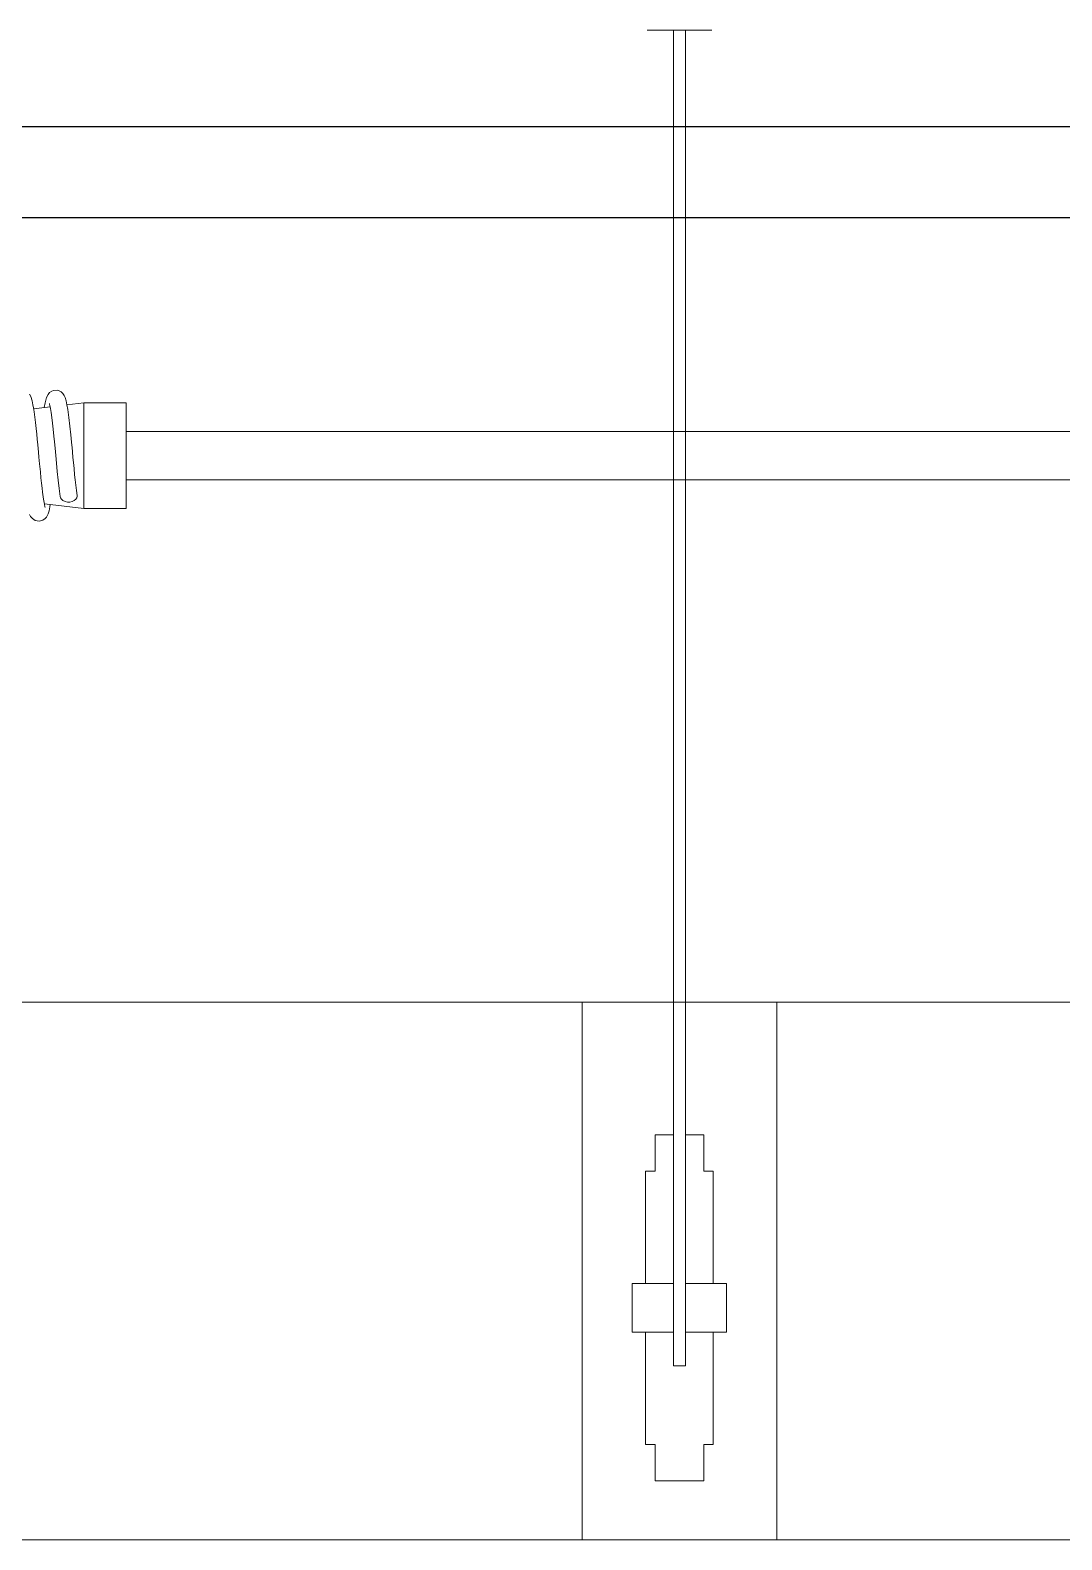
# Model space of a CAD drawing. Extents: x 20 to 307, y 49 to 248.
# Drawn here: x 179.48 to 200.7, y 193.01 to 224.08 of the extents above; entities that cross this region are included whole.
import ezdxf

# ---------------------------------------------------------------- set-up
doc = ezdxf.new("R2010")
doc.units = 0
doc.header["$LTSCALE"] = 0.5
doc.header["$MEASUREMENT"] = 0
doc.layers.get('0').update_dxf_attribs({"linetype": 'CONTINUOUS'})
doc.layers.add('DIM', color=1, linetype='CONTINUOUS')
doc.layers.add('PEN1', color=4, linetype='CONTINUOUS')

msp = doc.modelspace()

# ---------------------------------------------------------------- linework, layer by layer
for p, q in [((107.76409, 222.095306), (272.437571, 222.095306)), ((250.038586, 220.210446), (107.76409, 220.210446))]:
    msp.add_line(p, q)
at = {"layer": 'DIM', "linetype": 'Continuous', "lineweight": 15}
for p, q in [((192.436939, 224.075032), (192.168455, 224.075032)), ((193.225241, 224.075032), (192.436939, 224.075032)), ((192.706089, 196.588869), (192.706089, 224.075032)), ((192.956091, 196.588869), (192.956091, 224.075032)), ((193.493725, 224.075032), (193.225241, 224.075032)), ((241.734954, 215.815724), (181.450629, 215.815724)), ((181.45209, 214.820724), (241.734954, 214.820724)), ((146.77359, 204.069224), (241.83109, 204.069224)), ((192.706089, 204.069224), (190.831086, 204.069224)), ((190.831086, 204.069224), (190.831086, 193.006724)), ((190.831086, 204.069224), (192.706089, 204.069224)), ((194.831093, 204.069224), (192.956091, 204.069224)), ((194.831093, 193.006724), (194.831093, 204.069224)), ((192.331087, 201.342335), (192.331087, 200.592339)), ((192.706089, 201.342335), (192.331087, 201.342335)), ((193.331093, 201.342335), (192.956091, 201.342335)), ((193.331093, 201.342335), (193.331093, 200.592339)), ((192.135086, 200.592339), (192.135086, 200.342338)), ((192.271088, 200.592339), (192.135086, 200.592339)), ((192.331087, 200.592339), (192.271088, 200.592339)), ((193.331093, 200.592339), (193.391092, 200.592339)), ((193.391092, 200.592339), (193.527094, 200.592339)), ((193.527094, 200.592339), (193.527094, 200.342338)), ((192.135086, 198.279839), (192.135086, 200.342338)), ((192.706089, 198.762195), (192.706089, 200.090346)), ((192.956091, 198.762195), (192.956091, 200.090346)), ((193.527094, 199.507798), (193.527094, 200.342338)), ((193.527094, 198.279839), (193.527094, 199.507798)), ((191.861092, 198.279839), (192.119091, 198.279839)), ((191.861092, 197.279842), (191.861092, 198.279839)), ((192.119091, 198.279839), (192.706089, 198.279839)), ((193.801087, 198.279839), (192.956091, 198.279839)), ((193.801087, 197.279842), (193.801087, 198.279839)), ((192.119091, 197.279842), (191.861092, 197.279842)), ((192.44809, 197.279842), (192.119091, 197.279842)), ((192.135086, 195.217333), (192.135086, 197.279842)), ((192.44809, 197.279842), (192.538088, 197.279842)), ((192.706089, 197.279842), (192.538088, 197.279842)), ((192.956091, 197.279842), (193.124091, 197.279842)), ((193.21409, 197.279842), (193.124091, 197.279842)), ((193.21409, 197.279842), (193.543088, 197.279842)), ((193.527094, 195.217333), (193.527094, 197.279842)), ((193.543088, 197.279842), (193.801087, 197.279842)), ((192.706089, 196.588869), (192.956091, 196.588869)), ((192.135086, 195.217333), (192.135086, 194.967341)), ((193.527094, 195.217333), (193.527094, 194.967341)), ((192.135086, 194.967341), (192.271088, 194.967341)), ((192.331087, 194.967341), (192.271088, 194.967341)), ((192.331087, 194.217336), (192.331087, 194.967341)), ((193.331093, 194.967341), (193.391092, 194.967341)), ((193.331093, 194.217336), (193.331093, 194.967341)), ((193.527094, 194.967341), (193.391092, 194.967341)), ((193.331093, 194.217336), (192.331087, 194.217336)), ((48.27359, 193.006724), (241.27359, 193.006724))]:
    msp.add_line(p, q, dxfattribs=at)
at = {"layer": 'PEN1', "linetype": 'Continuous', "lineweight": 15}
for p, q in [((179.884845, 216.325456), (179.545798, 216.284917)), ((180.57709, 216.408224), (180.231749, 216.366933)), ((181.45209, 216.408224), (180.57709, 216.408224)), ((180.57709, 216.290496), (180.57709, 216.408224)), ((180.57709, 216.290496), (180.57709, 216.08897)), ((181.45209, 215.834411), (181.45209, 216.408224)), ((180.57709, 214.547477), (180.57709, 216.08897)), ((181.45209, 215.834411), (181.45209, 214.802061)), ((181.45209, 214.228224), (181.45209, 214.802041)), ((180.57709, 214.547477), (180.57709, 214.345952)), ((179.766491, 214.325143), (180.57709, 214.228224)), ((180.57709, 214.228224), (180.57709, 214.345952)), ((180.57709, 214.228224), (181.45209, 214.228224))]:
    msp.add_line(p, q, dxfattribs=at)
at = {"layer": 'PEN1', "linetype": 'Continuous', "lineweight": 15, "flags": 128}
for points in [[(179.782334, 214.251914), (179.782954, 214.25117), (179.780067, 214.26278), (179.766906, 214.322719), (179.749575, 214.423839), (179.730204, 214.565084), (179.719491, 214.653212), (179.708197, 214.753045), (179.696491, 214.863882), (179.684105, 214.986035), (179.667996, 215.150827), (179.655075, 215.287145), (179.645106, 215.392009), (179.638195, 215.464304), (179.630558, 215.543814), (179.619717, 215.655823), (179.609323, 215.759798), (179.59694, 215.878247), (179.583257, 216.002273), (179.57053, 216.10875), (179.555405, 216.221716), (179.542695, 216.305334), (179.532188, 216.365494), (179.51447, 216.44765), (179.486111, 216.535168), (179.459071, 216.583772)], [(180.438939, 214.498033), (180.425452, 214.603391), (180.412723, 214.712187), (180.401013, 214.820285), (180.390225, 214.925173), (180.377089, 215.056988), (180.365649, 215.175398), (180.355953, 215.277866), (180.344313, 215.400322), (180.336373, 215.483308), (180.331136, 215.537812), (180.325252, 215.598818), (180.310691, 215.746351), (180.292147, 215.922527), (180.270851, 216.106163), (180.248125, 216.270555), (180.232088, 216.365362), (180.214505, 216.446937), (180.19486, 216.513007), (180.176321, 216.555569), (180.149312, 216.596695), (180.113143, 216.631286), (180.073853, 216.653699), (180.026995, 216.666528), (179.955339, 216.662208), (179.919028, 216.648515), (179.873092, 216.616126), (179.842261, 216.579407), (179.811464, 216.51877), (179.793964, 216.464122), (179.780128, 216.405767), (179.76264, 216.310844)], [(179.869855, 216.389015), (179.871823, 216.381842), (179.879302, 216.352771), (179.891606, 216.29214), (179.905706, 216.20531), (179.920204, 216.101349), (179.934346, 215.98616), (179.948019, 215.864075), (179.963068, 215.720729), (179.974712, 215.603412), (179.987602, 215.470219), (180.001776, 215.321924), (180.016946, 215.161513), (180.033486, 214.990915), (180.051149, 214.815693), (180.070056, 214.641743), (180.090204, 214.477018)], [(180.438943, 214.498005), (180.43959, 214.487373), (180.432501, 214.452511), (180.411809, 214.420473), (180.37919, 214.393854), (180.337287, 214.374812), (180.289495, 214.364889), (180.239685, 214.364889), (180.191892, 214.374812), (180.149989, 214.393854), (180.11737, 214.420473), (180.096679, 214.452511), (180.090153, 214.477458)], [(179.464099, 214.110822), (179.485106, 214.068047), (179.51998, 214.023226), (179.576799, 213.984262), (179.659348, 213.968368), (179.73637, 213.988569), (179.783757, 214.022669), (179.809575, 214.053089), (179.825609, 214.079304), (179.844964, 214.123616), (179.863332, 214.184761), (179.881631, 214.268533), (179.888706, 214.310531)]]:
    msp.add_lwpolyline(points, dxfattribs=at)

doc.saveas('drawing.dxf')
